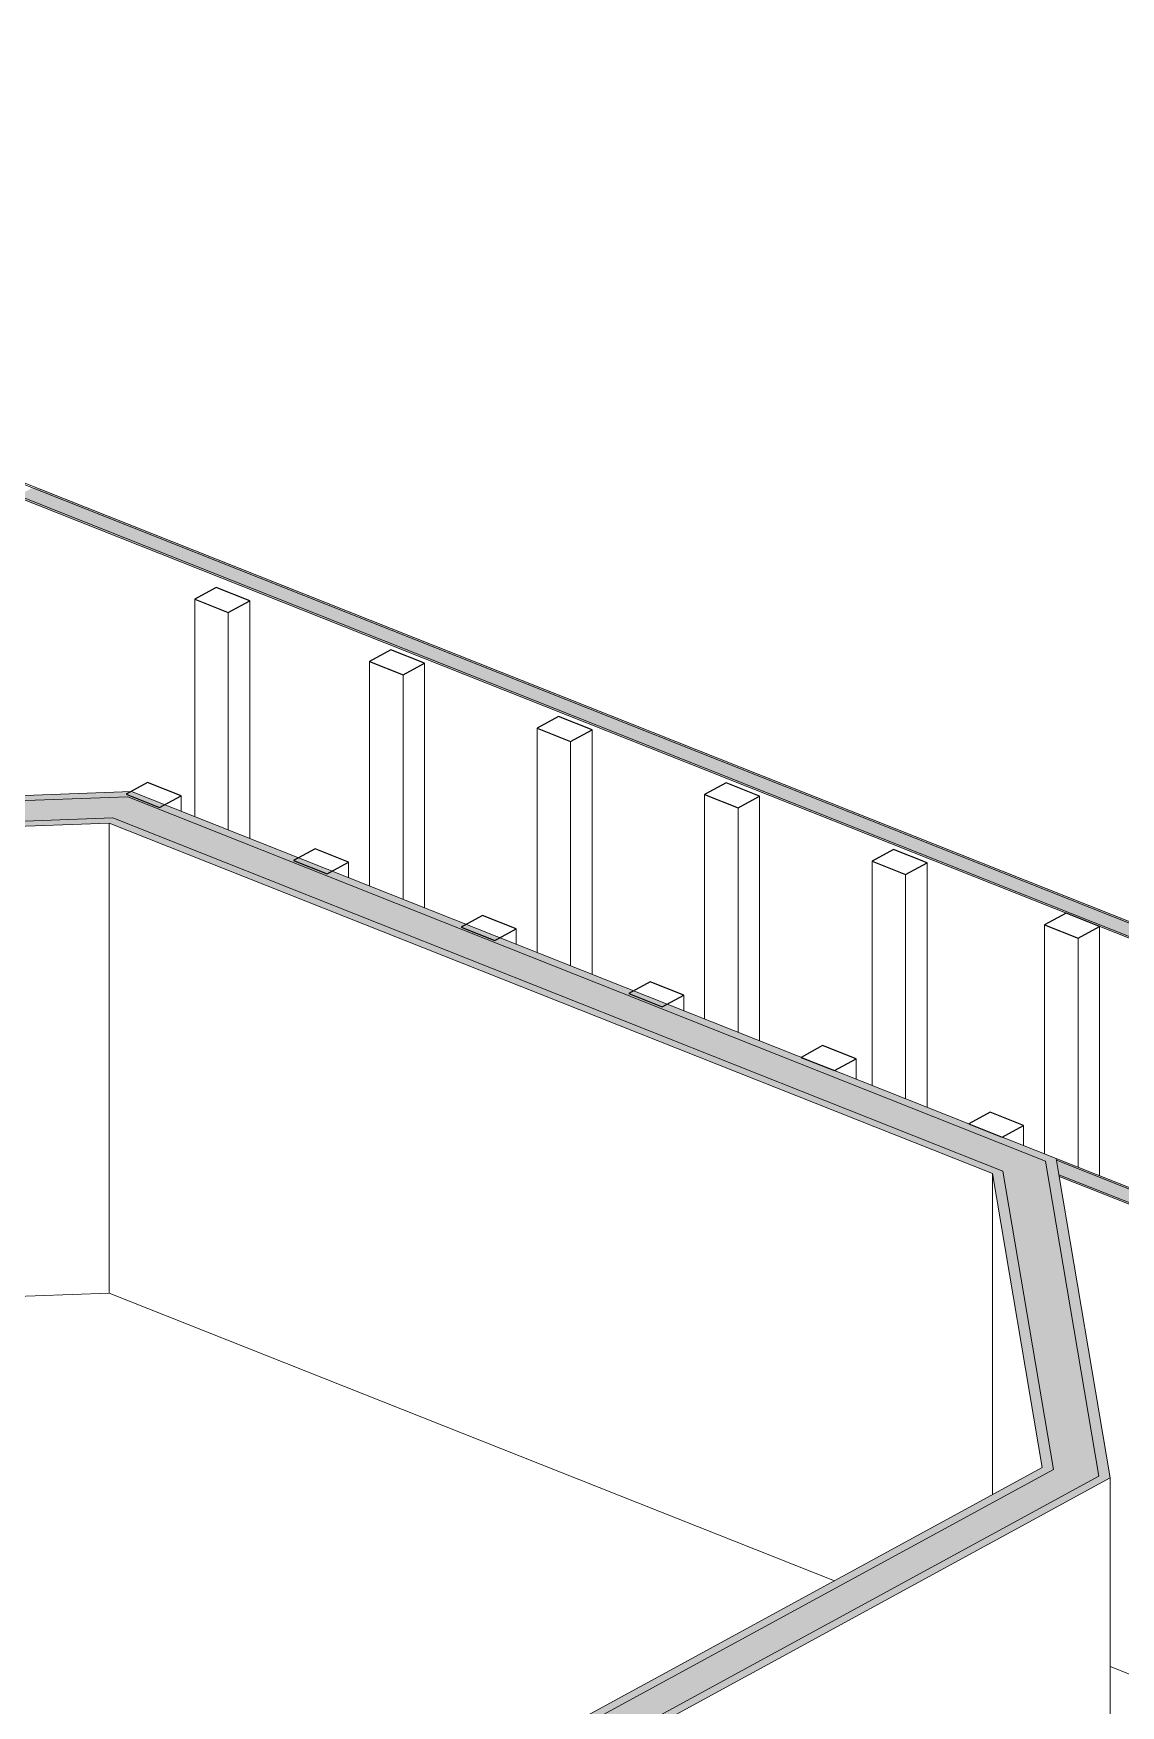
# Model space of a CAD drawing. Header units: millimetres. Extents: x -44545 to 51785, y -22696 to 32686.
# Drawn here: x 24643 to 29578, y 17525 to 25120 of the extents above; entities that cross this region are included whole.
import ezdxf

# ---------------------------------------------------------------- set-up
doc = ezdxf.new("R2010")
doc.units = ezdxf.units.MM
for name, color, linetype, lineweight in [('A-GENM', 13, 'Continuous', 9), ('A-WALL', 113, 'Continuous', 9), ('A-WALL-FNSH', 113, 'Continuous', 25), ('A-WALL-PATT', 111, 'Continuous', 25), ('I-WALL', 2, 'Continuous', 9)]:
    doc.layers.add(name, color=color, linetype=linetype, lineweight=lineweight)
pattern_1 = [(0, (-8200.58, -15301.14), (812.8, 94.516), [33.528, -576.072, 33.528, -3827.272]), (0, (-8200.58, -15301.14), (812.8, 94.516), [-643.128, -576.072, 33.528, -1185.672, -2032]), (0, (-8200.58, -15301.14), (812.8, 94.516), [-2438.4, 33.528, -576.072, 33.528, -1388.872]), (0, (-8200.58, -15301.14), (812.8, 94.516), [-3081.528, -372.872, 33.528, -982.472]), (141.144, (-7895.78, -15253.88), (-582.37765, 280.1508), [21.528, -369.883, -2478.932]), (141.144, (-7895.78, -15253.88), (-582.37765, 280.1508), [-391.41, 21.528, -369.883, -2087.522]), (141.144, (-7895.78, -15253.88), (-582.37765, 280.1508), [-782.821, 21.528, -761.293, -1304.701]), (141.144, (-7895.78, -15253.88), (-582.37765, 280.1508), [-1565.641, 21.528, -369.883, -913.291]), (141.144, (-7895.78, -15253.88), (-582.37765, 280.1508), [-1957.051, 21.528, -239.413, -652.35]), (141.144, (-7895.78, -15253.88), (-582.37765, 280.1508), [-2217.992, 21.528, -630.823]), (218.856, (-7794.18, -15064.85), (-230.4253, -374.66855), [21.528, -369.883, -2478.932]), (218.856, (-7794.18, -15064.85), (-230.4253, -374.66855), [-391.41, 21.528, -369.883, -2087.522]), (218.856, (-7794.18, -15064.85), (-230.4253, -374.66855), [-782.821, 21.528, -761.293, -1304.701]), (218.856, (-7794.18, -15064.85), (-230.4253, -374.66855), [-1565.641, 21.528, -369.883, -913.291]), (218.856, (-7794.18, -15064.85), (-230.4253, -374.66855), [-1957.051, 21.528, -239.413, -652.35]), (218.856, (-7794.18, -15064.85), (-230.4253, -374.66855), [-2217.992, 21.528, -630.823])]

# ---------------------------------------------------------------- blocks, each defined once
blk = doc.blocks.new('elman - elman-246418-3D Section 3')
at = {"layer": 'A-GENM', "lineweight": 25}
for p, q in [((25472.5, 22603.3), (25375.1, 22550.2)), ((25624.6, 22542.9), (25472.5, 22603.3)), ((25375.1, 22550.2), (25527.2, 22489.8)), ((25527.2, 22489.8), (25624.6, 22542.9)), ((26265.9, 22320.2), (26168.5, 22267.1)), ((26168.5, 22267.1), (26320.6, 22206.7)), ((26418, 22259.8), (26265.9, 22320.2)), ((26320.6, 22206.7), (26418, 22259.8)), ((27026.4, 22018.2), (26929, 21965.1)), ((26929, 21965.1), (27081.1, 21904.7)), ((27178.5, 21957.8), (27026.4, 22018.2)), ((27081.1, 21904.7), (27178.5, 21957.8)), ((25161, 21718.2), (25063.6, 21665.1)), ((25063.6, 21665.1), (25215.7, 21604.7)), ((25313.1, 21657.8), (25161, 21718.2)), ((25215.7, 21604.7), (25313.1, 21657.8)), ((27787, 21716.1), (27689.6, 21663.1)), ((27689.6, 21663.1), (27841.7, 21602.7)), ((27939.1, 21655.7), (27787, 21716.1)), ((27841.7, 21602.7), (27939.1, 21655.7)), ((25921.5, 21416.2), (25824.1, 21363.1)), ((25824.1, 21363.1), (25976.2, 21302.7)), ((26073.6, 21355.8), (25921.5, 21416.2)), ((25976.2, 21302.7), (26073.6, 21355.8)), ((28547.5, 21414.1), (28450.1, 21361.1)), ((28450.1, 21361.1), (28602.2, 21300.6)), ((28699.6, 21353.7), (28547.5, 21414.1)), ((28602.2, 21300.6), (28699.6, 21353.7)), ((26682, 21114.2), (26584.6, 21061.1)), ((26834.1, 21053.8), (26682, 21114.2)), ((29330.2, 21124.6), (29232.8, 21071.6)), ((29482.3, 21064.2), (29330.2, 21124.6)), ((26584.6, 21061.1), (26736.7, 21000.7)), ((26736.7, 21000.7), (26834.1, 21053.8)), ((29232.8, 21071.6), (29384.9, 21011.2)), ((29384.9, 21011.2), (29482.3, 21064.2)), ((27442.5, 20812.1), (27345.1, 20759.1)), ((27594.6, 20751.7), (27442.5, 20812.1)), ((27345.1, 20759.1), (27497.2, 20698.7)), ((27497.2, 20698.7), (27594.6, 20751.7)), ((28225.2, 20522.7), (28127.8, 20469.6)), ((28377.3, 20462.2), (28225.2, 20522.7)), ((28127.8, 20469.6), (28279.9, 20409.2)), ((28279.9, 20409.2), (28377.3, 20462.2)), ((28985.7, 20220.6), (28888.3, 20167.6)), ((29137.8, 20160.2), (28985.7, 20220.6)), ((28888.3, 20167.6), (29040.4, 20107.2)), ((29040.4, 20107.2), (29137.8, 20160.2))]:
    blk.add_line(p, q, dxfattribs=at)
at = {"layer": 'A-GENM'}
for p, q in [((25375.1, 21562.8), (25375.1, 22550.2)), ((25527.2, 22489.8), (25527.2, 21502.4)), ((25624.6, 21463.7), (25624.6, 22542.9)), ((26168.5, 21247.7), (26168.5, 22267.1)), ((26418, 21148.6), (26418, 22259.8)), ((26320.6, 22206.7), (26320.6, 21187.3)), ((26929, 20945.7), (26929, 21965.1)), ((27178.5, 20846.6), (27178.5, 21957.8)), ((27081.1, 21904.7), (27081.1, 20885.3)), ((25313.1, 21587.4), (25313.1, 21657.8)), ((27689.6, 20643.6), (27689.6, 21663.1)), ((27939.1, 20544.6), (27939.1, 21655.7)), ((27841.7, 21602.7), (27841.7, 20583.2)), ((26073.6, 21285.4), (26073.6, 21355.8)), ((28450.1, 20341.6), (28450.1, 21361.1)), ((28699.6, 20242.5), (28699.6, 21353.7)), ((28602.2, 21300.6), (28602.2, 20281.2)), ((26834.1, 20983.4), (26834.1, 21053.8)), ((29232.8, 20030.8), (29232.8, 21071.6)), ((29482.3, 19931.7), (29482.3, 21064.2)), ((29384.9, 21011.2), (29384.9, 19970.4)), ((27594.6, 20681.3), (27594.6, 20751.7)), ((28377.3, 20370.5), (28377.3, 20462.2)), ((29137.8, 20068.5), (29137.8, 20160.2))]:
    blk.add_line(p, q, dxfattribs=at)

msp = doc.modelspace()

# ---------------------------------------------------------------- hatches: boundary and pattern name
at = {"layer": 'A-WALL-PATT', "lineweight": 9}
h = msp.add_hatch(dxfattribs=at)
h.set_pattern_fill('FP_1', color=256, style=0, pattern_type=2)
h.set_pattern_definition(pattern_1)
h.paths.add_polyline_path([(24647.7, 23052.7), (24655.5, 23056.9), (19459.6, 25120.3), (19451.8, 25116.1), (24638.5, 23056.3)], flags=0)
at = {"layer": 'A-WALL-PATT'}
for points in [[(51712.4, 12243.4), (51777.3, 12278.8), (24638.5, 23056.3), (24573.6, 23020.9), (48419.2, 13551.2)], [(21929.9, 21536.3), (25141.3, 21655.6), (25087.6, 21677), (21975.9, 21561.3)], [(22028.3, 21446.6), (25285.8, 21567.7), (25070.9, 21653), (22212.2, 21546.7)], [(29049.5, 19920.1), (29044, 19952.9), (25057.8, 21535.9), (24987.4, 21533.3), (28995.8, 19941.4)], [(29259.1, 19867.4), (29236.8, 19998.6), (25285.8, 21567.7), (25004.1, 21557.2), (29071.7, 19941.8)], [(29485.1, 18534.4), (29531, 18559.4), (29290.6, 19977.2), (29236.8, 19998.6), (29479.6, 18567.2)], [(29295.9, 18467.1), (29479.6, 18567.2), (29259.1, 19867.4), (29044, 19952.9), (29273.7, 18598.3)], [(25589.1, 16591), (25871, 16601.3), (29295.9, 18467.1), (29273.7, 18598.3), (25707, 16655.2)], [(25702.2, 16688.4), (25772.7, 16691), (29227.8, 18573.3), (29222.2, 18606.1), (25707, 16691)]]:
    msp.add_hatch(color=256, dxfattribs=at).paths.add_polyline_path(points, flags=0)
at = {"layer": 'A-WALL-PATT', "lineweight": 9}
h = msp.add_hatch(dxfattribs=at)
h.set_pattern_fill('FP_1', color=256, style=0, pattern_type=2)
h.set_pattern_definition(pattern_1)
h.paths.add_polyline_path([(51704.6, 12239.2), (51712.4, 12243.4), (24582.7, 23017.3), (24575, 23013.1), (48419.2, 13543.9)], flags=0)
h = msp.add_hatch(dxfattribs=at)
h.set_pattern_fill('FP_1', color=256, style=0, pattern_type=2)
h.set_pattern_definition(pattern_1)
h.paths.add_polyline_path([(51777.3, 12278.8), (51785.1, 12283), (24655.5, 23056.9), (24647.7, 23052.7), (48419.2, 13612.4)], flags=0)
for points in [[(29290.6, 19977.2), (29285.1, 20010), (25141.3, 21655.6), (25070.9, 21653), (29236.8, 19998.6)], [(22052.9, 21424.2), (25057.8, 21535.9), (25004.1, 21557.2), (22098.9, 21449.2)], [(29227.8, 18573.3), (29273.7, 18598.3), (29049.5, 19920.1), (28995.8, 19941.4), (29222.2, 18606.1)], [(25825.1, 16576.3), (25895.6, 16578.9), (29485.1, 18534.4), (29479.6, 18567.2), (25871, 16601.3)]]:
    msp.add_hatch(color=256, dxfattribs=at).paths.add_polyline_path(points, flags=0)
h = msp.add_hatch(dxfattribs=at)
h.set_pattern_fill('FP_1', color=256, style=0, pattern_type=2)
h.set_pattern_definition(pattern_1)
h.paths.add_polyline_path([(46245.4, 13267.3), (46253.2, 13271.5), (45578.6, 13539.4), (45570.8, 13535.2), (46169.4, 13297.5)], flags=0)
h.paths.add_polyline_path([(44544.2, 13942.9), (44552, 13947.1), (42007.2, 14957.7), (41999.4, 14953.5), (44213.2, 14074.3)], flags=0)
h.paths.add_polyline_path([(40972.8, 15361.2), (40980.6, 15365.4), (39509.6, 15949.6), (39501.9, 15945.3), (40848.5, 15410.5)], flags=0)
h.paths.add_polyline_path([(38475.3, 16353), (38483.1, 16357.2), (35938.3, 17367.9), (35930.5, 17363.6), (38367, 16396)], flags=0)
h.paths.add_polyline_path([(34903.9, 17771.3), (34911.7, 17775.5), (32852.3, 18593.4), (32844.5, 18589.1), (34539.5, 17916)], flags=0)
h.paths.add_polyline_path([(31869.2, 18976.4), (31877, 18980.7), (29285.1, 20010), (29286.4, 20002.2), (31595.3, 19085.2)], flags=0)
at = {"layer": 'A-WALL-PATT'}
h = msp.add_hatch(color=256, dxfattribs=at)
h.paths.add_polyline_path([(46104.4, 13262.1), (46169.4, 13297.5), (45570.8, 13535.2), (45505.8, 13499.8), (46095.3, 13265.7)], flags=0)
h.paths.add_polyline_path([(44479.3, 13907.5), (44544.2, 13942.9), (41999.4, 14953.5), (41934.5, 14918.1), (44213.2, 14013.1)], flags=0)
h.paths.add_polyline_path([(40907.9, 15325.8), (40972.8, 15361.2), (39501.9, 15945.3), (39436.9, 15909.9), (40848.5, 15349.4)], flags=0)
h.paths.add_polyline_path([(38410.4, 16317.6), (38475.3, 16353), (35930.5, 17363.6), (35865.5, 17328.2), (38324.9, 16351.6)], flags=0)
h.paths.add_polyline_path([(34839, 17735.9), (34903.9, 17771.3), (32844.5, 18589.1), (32779.6, 18553.7), (34539.5, 17854.8)], flags=0)
h.paths.add_polyline_path([(31804.3, 18941.1), (31869.2, 18976.4), (29286.4, 20002.2), (29297.5, 19936.6), (31595.3, 19024.1)], flags=0)
at = {"layer": 'A-WALL-PATT', "lineweight": 9}
h = msp.add_hatch(dxfattribs=at)
h.set_pattern_fill('FP_1', color=256, style=0, pattern_type=2)
h.set_pattern_definition(pattern_1)
h.paths.add_polyline_path([(46087.5, 13261.5), (46095.3, 13265.7), (45505.8, 13499.8), (45498.1, 13495.6), (45895.6, 13337.7)], flags=0)
h.paths.add_polyline_path([(44471.5, 13903.2), (44479.3, 13907.5), (43080.6, 14462.9), (43072.8, 14458.7), (44213.2, 14005.8)], flags=0)
h.paths.add_polyline_path([(42996.8, 14488.9), (43004.6, 14493.1), (41934.5, 14918.1), (41926.7, 14913.9), (42987.7, 14492.5)], flags=0)
h.paths.add_polyline_path([(40900.1, 15321.5), (40907.9, 15325.8), (40096.4, 15648.1), (40088.6, 15643.8), (40848.5, 15342)], flags=0)
h.paths.add_polyline_path([(40012.5, 15674), (40020.3, 15678.3), (39436.9, 15909.9), (39429.1, 15905.7), (40007.3, 15676.1)], flags=0)
h.paths.add_polyline_path([(38402.6, 16313.4), (38410.4, 16317.6), (36978.2, 16886.4), (36970.5, 16882.1), (38324.9, 16344.2)], flags=0)
h.paths.add_polyline_path([(36894.4, 16912.3), (36902.2, 16916.6), (35865.5, 17328.2), (35857.7, 17324), (36885.3, 16915.9)], flags=0)
h.paths.add_polyline_path([(34831.2, 17731.7), (34839, 17735.9), (34012.2, 18064.2), (34004.4, 18060), (34539.5, 17847.5)], flags=0)
h.paths.add_polyline_path([(33928.4, 18090.2), (33936.2, 18094.4), (32779.6, 18553.7), (32771.8, 18549.5), (33919.3, 18093.8)], flags=0)
h.paths.add_polyline_path([(31796.5, 18936.8), (31804.3, 18941.1), (29297.5, 19936.6), (29298.9, 19928.7), (31595.3, 19016.7)], flags=0)

# ---------------------------------------------------------------- linework, layer by layer
at = {"layer": 'A-WALL'}
for p, q in [((19451.8, 25116.1), (51777.3, 12278.8)), ((24573.6, 23020.9), (51712.4, 12243.4)), ((25070.9, 21653), (21929.9, 21536.3)), ((25070.9, 21653), (29236.8, 19998.6)), ((25004.1, 21557.2), (22028.3, 21446.6)), ((24987.4, 21533.3), (24987.4, 19399.1)), ((25004.1, 21557.2), (29044, 19952.9)), ((29479.6, 18567.2), (29236.8, 19998.6)), ((29298.9, 19928.7), (29285.1, 20010)), ((29286.4, 20002.2), (31869.2, 18976.4)), ((28995.8, 19941.4), (28995.8, 18482.7)), ((29273.7, 18598.3), (29044, 19952.9)), ((29297.5, 19936.6), (31804.3, 18941.1)), ((22052.9, 19290), (24987.4, 19399.1)), ((24987.4, 19399.1), (28278.6, 18092)), ((29273.7, 18598.3), (25772.7, 16691)), ((29479.6, 18567.2), (25871, 16601.3)), ((29531, 18559.4), (29531, 16425.2))]:
    msp.add_line(p, q, dxfattribs=at)
at = {"layer": 'A-WALL', "color": 1, "lineweight": 18}
for p, q in [((25087.6, 21677), (21905.3, 21558.7)), ((29285.1, 20010), (25087.6, 21677)), ((22052.9, 21424.2), (24987.4, 21533.3)), ((24987.4, 21533.3), (28995.8, 19941.4)), ((28995.8, 19941.4), (29222.2, 18606.1)), ((29531, 18559.4), (29298.9, 19928.7)), ((29222.2, 18606.1), (25748.1, 16713.4)), ((25895.6, 16578.9), (29531, 18559.4))]:
    msp.add_line(p, q, dxfattribs=at)
at = {"layer": 'A-WALL-FNSH', "color": 5, "lineweight": 18}
for p, q in [((51785.1, 12283), (19459.6, 25120.3)), ((24575, 23013.1), (51704.6, 12239.2)), ((31877, 18980.7), (29285.1, 20010)), ((29298.9, 19928.7), (31796.5, 18936.8))]:
    msp.add_line(p, q, dxfattribs=at)
at = {"layer": 'I-WALL'}
msp.add_line((29531, 17702.3), (31653.5, 16859.4), dxfattribs=at)

# ---------------------------------------------------------------- block references
at = {"layer": 'A-GENM'}
msp.add_blockref('elman - elman-246418-3D Section 3', (0, 0), dxfattribs=at)

doc.saveas('drawing.dxf')
